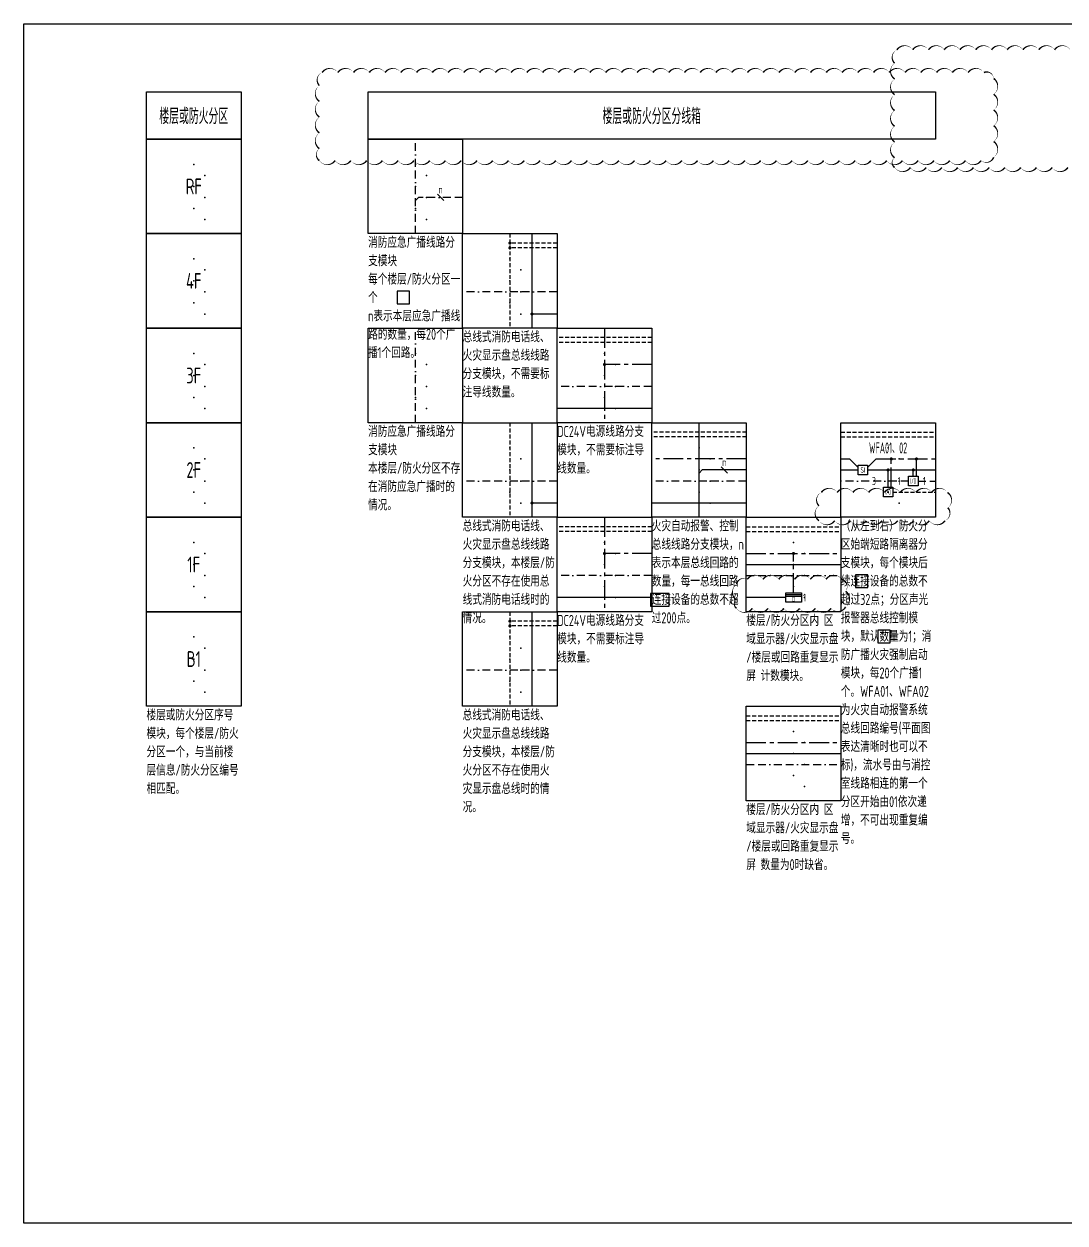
# Model space of a CAD drawing. Header units: millimetres. Extents: x -610917 to 349982, y -134386 to 210510.
# Drawn here: x -6887 to 26145, y 121521 to 159575 of the extents above; entities that cross this region are included whole.
import ezdxf
from ezdxf.enums import TextEntityAlignment as Align

# ---------------------------------------------------------------- set-up
doc = ezdxf.new("R2010")
doc.units = ezdxf.units.MM
doc.header["$LTSCALE"] = 500
doc.header["$MEASUREMENT"] = 0
for name, pattern in [('BORDER', [1.75, 0.5, -0.25, 0.5, -0.25, 0, -0.25]), ('CENTER', [2, 1.25, -0.25, 0.25, -0.25]), ('HIDDEN', [0.375, 0.25, -0.125])]:
    doc.linetypes.add(name, pattern=pattern)
doc.layers.get('0').update_dxf_attribs({"linetype": 'CONTINUOUS'})
for name, color, linetype in [('E-BRST-WIRE', 2, 'BORDER'), ('E-FAS-DEVC', 3, 'CONTINUOUS'), ('E-FAS-WIRE', 4, 'CONTINUOUS'), ('E-FAS-WIRE2', 1, 'CENTER'), ('E-FAS-WIRE5', 4, 'HIDDEN'), ('E-UNIV-AB', 10, 'CONTINUOUS'), ('E-UNIV-DIAG', 2, 'CONTINUOUS'), ('E-UNIV-EL', 140, 'CONTINUOUS'), ('E-UNIV-NOTE', 6, 'CONTINUOUS'), ('说明', 7, 'CONTINUOUS')]:
    doc.layers.add(name, color=color, linetype=linetype)
doc.styles.add('TH-STYLE3', font='tssdeng.shx', dxfattribs={"width": 0.7, "bigfont": 'tssdchn.shx'})

# ---------------------------------------------------------------- blocks, each defined once
blk = doc.blocks.new('E-ES01')
blk.add_lwpolyline([(0, 3000), (3000, 3000), (3000, 0), (0, 0)], close=True)
for p in [(1500, 2200), (1850, 1850), (1500, 1500), (1850, 1150), (1500, 800), (1850, 450)]:
    blk.add_point(p)
blk = doc.blocks.new('E-ANNO04')
blk.add_line((-1, -1), (1, 1))
at = {"style": 'TH-STYLE3', "width": 0.7}
blk.add_attdef('N', text='', height=2.5, dxfattribs=at).set_placement((0, 2.5), align=Align.MIDDLE)
blk = doc.blocks.new('E-BFAS540')
blk.add_lwpolyline([(-1.5, -1.5), (-1.5, 1.5), (1.5, 1.5), (1.5, -1.5)], close=True)
at = {"layer": 'E-UNIV-EL', "style": 'TH-STYLE3', "width": 0.7}
blk.add_attdef('F', text='', height=1.7, dxfattribs=at).set_placement((0, 0), align=Align.MIDDLE)
blk = doc.blocks.new('E-BFAS520')
blk.add_lwpolyline([(-1.5, -1.5), (-1.5, 1.5), (1.5, 1.5), (1.5, -1.5)], close=True)
at = {"layer": 'E-UNIV-EL', "style": 'TH-STYLE3', "width": 0.5}
blk.add_attdef('F', text='', height=1.7, dxfattribs=at).set_placement((0, 0), align=Align.MIDDLE)
blk = doc.blocks.new('E-BFAS030')
blk.add_lwpolyline([(-2.5, -1.5), (-2.5, 1.5), (2.5, 1.5), (2.5, -1.5)], close=True)
at = {"layer": 'E-UNIV-EL'}
for p, q in [((-2.5, 1), (2.5, 1)), ((-2.5, 0.5), (2.5, 0.5))]:
    blk.add_line(p, q, dxfattribs=at)
at = {"layer": 'E-UNIV-EL', "style": 'TH-STYLE3', "width": 0.7}
blk.add_attdef('F', text='', height=1.5, dxfattribs=at).set_placement((0, -0.5), align=Align.MIDDLE)

msp = doc.modelspace()

# ---------------------------------------------------------------- linework, layer by layer
at = {"layer": 'E-BRST-WIRE'}
for p, q in [((5532, 152920), (5532, 155920)), ((5532, 153970), (5632, 154070)), ((7032, 154070), (5632, 154070)), ((10032, 151070), (7032, 151070)), ((5532, 146920), (5532, 149920)), ((13032, 148070), (10032, 148070)), ((10032, 145070), (7032, 145070)), ((16032, 145070), (13032, 145070)), ((21182, 145070), (19032, 145070)), ((21482, 145070), (22032, 145070)), ((13032, 142070), (10032, 142070)), ((16032, 142070), (19032, 142070)), ((10032, 139070), (7032, 139070)), ((16032, 136070), (19032, 136070))]:
    msp.add_line(p, q, dxfattribs=at)
at = {"layer": 'E-FAS-WIRE'}
for p, q in [((9232, 152920), (9232, 149920)), ((10032, 150370), (9232, 150370)), ((13032, 147370), (10032, 147370)), ((9232, 146920), (9232, 143920)), ((14532, 143920), (14532, 146920)), ((14532, 145320), (14632, 145420)), ((16032, 145420), (14632, 145420)), ((19032, 145420), (19582, 145420)), ((19882, 145420), (22032, 145420)), ((20532, 144870), (20532, 145420)), ((21332, 145220), (21332, 145420)), ((10032, 144370), (9232, 144370)), ((16032, 144370), (13032, 144370)), ((16032, 142420), (19032, 142420)), ((13032, 141370), (10032, 141370)), ((17282, 141370), (16032, 141370)), ((9232, 140920), (9232, 137920)), ((16032, 136420), (19032, 136420))]:
    msp.add_line(p, q, dxfattribs=at)
at = {"layer": 'E-FAS-WIRE', "const_width": 50}
for points in [[(9207, 150370, 1), (9257, 150370, 1)], [(20507, 145420, 1), (20557, 145420, 1)], [(21307, 145420, 1), (21357, 145420, 1)], [(9207, 144370, 1), (9257, 144370, 1)]]:
    msp.add_lwpolyline(points, format="xyb", close=True, dxfattribs=at)
at = {"layer": 'E-FAS-WIRE2'}
for p, q in [((11532, 149920), (11532, 146920)), ((13032, 148770), (11532, 148770)), ((16032, 145770), (13032, 145770)), ((19032, 145770), (19307, 145770)), ((19582, 145495), (19307, 145770)), ((19882, 145495), (20157, 145770)), ((20157, 145770), (22032, 145770)), ((20632, 144870), (20632, 145770)), ((21432, 145220), (21432, 145770)), ((11532, 143920), (11532, 140920)), ((13032, 142770), (11532, 142770)), ((16032, 142770), (19032, 142770)), ((17532, 141520), (17532, 142770)), ((16032, 136770), (19032, 136770))]:
    msp.add_line(p, q, dxfattribs=at)
at = {"layer": 'E-FAS-WIRE2', "const_width": 50}
for points in [[(11507, 148770, 1), (11557, 148770, 1)], [(20607, 145770, 1), (20657, 145770, 1)], [(21407, 145770, 1), (21457, 145770, 1)], [(11507, 142770, 1), (11557, 142770, 1)], [(17507, 142770, 1), (17557, 142770, 1)]]:
    msp.add_lwpolyline(points, format="xyb", close=True, dxfattribs=at)
at = {"layer": 'E-FAS-WIRE5'}
for p, q in [((8532, 152920), (8532, 149920)), ((10032, 152620), (8532, 152620)), ((10032, 152470), (8532, 152470)), ((13032, 149620), (10032, 149620)), ((13032, 149470), (10032, 149470)), ((8532, 146920), (8532, 143920)), ((16032, 146620), (13032, 146620)), ((19032, 146620), (22032, 146620)), ((16032, 146470), (13032, 146470)), ((19032, 146470), (22032, 146470)), ((20682, 144720), (22032, 144720)), ((13032, 143620), (10032, 143620)), ((13032, 143470), (10032, 143470)), ((16032, 143620), (19032, 143620)), ((16032, 143470), (19032, 143470)), ((8532, 140920), (8532, 137920)), ((10032, 140620), (8532, 140620)), ((10032, 140470), (8532, 140470)), ((16032, 137620), (19032, 137620)), ((16032, 137470), (19032, 137470))]:
    msp.add_line(p, q, dxfattribs=at)
at = {"layer": 'E-FAS-WIRE5', "const_width": 50}
for points in [[(8507, 152620, 1), (8557, 152620, 1)], [(8507, 152470, 1), (8557, 152470, 1)], [(8507, 140620, 1), (8557, 140620, 1)], [(8507, 140470, 1), (8557, 140470, 1)]]:
    msp.add_lwpolyline(points, format="xyb", close=True, dxfattribs=at)
at = {"layer": 'E-UNIV-AB'}
msp.add_lwpolyline([(26312, 158756, 0, 50, 0.520567), (25812, 158756, 0, 50, 0.520567), (25312, 158756, 0, 50, 0.520567), (24812, 158756, 0, 50, 0.520567), (24312, 158756, 0, 50, 0.520567), (23812, 158756, 0, 50, 0.520567), (23312, 158756, 0, 50, 0.520567), (22812, 158756, 0, 50, 0.520567), (22312, 158756, 0, 50, 0.520567), (21812, 158756, 0, 50, 0.520567), (21312, 158756, 0, 50, 0.520567), (20812, 158756, 0, 50, 0.520567), (20739, 158329, 0, 50, 0.520567), (20739, 157829, 0, 50, 0.520567), (20739, 157329, 0, 50, 0.520567), (20739, 156829, 0, 50, 0.520567), (20739, 156329, 0, 50, 0.520567), (20739, 155829, 0, 50, 0.520567), (20739, 155329, 0, 50, 0.520567), (20739, 155020, 0, 50, 0.520567), (21239, 155020, 0, 50, 0.520567), (21739, 155020, 0, 50, 0.520567), (22239, 155020, 0, 50, 0.520567), (22739, 155020, 0, 50, 0.520567), (23239, 155020, 0, 50, 0.520567), (23739, 155020, 0, 50, 0.520567), (24239, 155020, 0, 50, 0.520567), (24739, 155020, 0, 50, 0.520567), (25239, 155020, 0, 50, 0.520567), (25739, 155020, 0, 50, 0.520567), (26239, 155020, 0, 50, 0.520567)], format="xyseb", dxfattribs=at)
for points in [[(2486, 155240, 0, 50, 0.520567), (2986, 155240, 0, 50, 0.520567), (3486, 155240, 0, 50, 0.520567), (3986, 155240, 0, 50, 0.520567), (4486, 155240, 0, 50, 0.520567), (4986, 155240, 0, 50, 0.520567), (5486, 155240, 0, 50, 0.520567), (5986, 155240, 0, 50, 0.520567), (6486, 155240, 0, 50, 0.520567), (6986, 155240, 0, 50, 0.520567), (7486, 155240, 0, 50, 0.520567), (7986, 155240, 0, 50, 0.520567), (8486, 155240, 0, 50, 0.520567), (8986, 155240, 0, 50, 0.520567), (9486, 155240, 0, 50, 0.520567), (9986, 155240, 0, 50, 0.520567), (10486, 155240, 0, 50, 0.520567), (10986, 155240, 0, 50, 0.520567), (11486, 155240, 0, 50, 0.520567), (11986, 155240, 0, 50, 0.520567), (12486, 155240, 0, 50, 0.520567), (12986, 155240, 0, 50, 0.520567), (13486, 155240, 0, 50, 0.520567), (13986, 155240, 0, 50, 0.520567), (14486, 155240, 0, 50, 0.520567), (14986, 155240, 0, 50, 0.520567), (15486, 155240, 0, 50, 0.520567), (15986, 155240, 0, 50, 0.520567), (16486, 155240, 0, 50, 0.520567), (16986, 155240, 0, 50, 0.520567), (17486, 155240, 0, 50, 0.520567), (17986, 155240, 0, 50, 0.520567), (18486, 155240, 0, 50, 0.520567), (18986, 155240, 0, 50, 0.520567), (19486, 155240, 0, 50, 0.520567), (19986, 155240, 0, 50, 0.520567), (20486, 155240, 0, 50, 0.520567), (20986, 155240, 0, 50, 0.520567), (21486, 155240, 0, 50, 0.520567), (21986, 155240, 0, 50, 0.520567), (22486, 155240, 0, 50, 0.520567), (22986, 155240, 0, 50, 0.520567), (23486, 155240, 0, 50, 0.520567), (23881, 155345, 0, 50, 0.520567), (23881, 155845, 0, 50, 0.520567), (23881, 156345, 0, 50, 0.520567), (23881, 156845, 0, 50, 0.520567), (23881, 157345, 0, 50, 0.520567), (23881, 157845, 0, 50, 0.520567), (23570, 158034, 0, 50, 0.520567), (23070, 158034, 0, 50, 0.520567), (22570, 158034, 0, 50, 0.520567), (22070, 158034, 0, 50, 0.520567), (21570, 158034, 0, 50, 0.520567), (21070, 158034, 0, 50, 0.520567), (20570, 158034, 0, 50, 0.520567), (20070, 158034, 0, 50, 0.520567), (19570, 158034, 0, 50, 0.520567), (19070, 158034, 0, 50, 0.520567), (18570, 158034, 0, 50, 0.520567), (18070, 158034, 0, 50, 0.520567), (17570, 158034, 0, 50, 0.520567), (17070, 158034, 0, 50, 0.520567), (16570, 158034, 0, 50, 0.520567), (16070, 158034, 0, 50, 0.520567), (15570, 158034, 0, 50, 0.520567), (15070, 158034, 0, 50, 0.520567), (14570, 158034, 0, 50, 0.520567), (14070, 158034, 0, 50, 0.520567), (13570, 158034, 0, 50, 0.520567), (13070, 158034, 0, 50, 0.520567), (12570, 158034, 0, 50, 0.520567), (12070, 158034, 0, 50, 0.520567), (11570, 158034, 0, 50, 0.520567), (11070, 158034, 0, 50, 0.520567), (10570, 158034, 0, 50, 0.520567), (10070, 158034, 0, 50, 0.520567), (9570, 158034, 0, 50, 0.520567), (9070, 158034, 0, 50, 0.520567), (8570, 158034, 0, 50, 0.520567), (8070, 158034, 0, 50, 0.520567), (7570, 158034, 0, 50, 0.520567), (7070, 158034, 0, 50, 0.520567), (6570, 158034, 0, 50, 0.520567), (6070, 158034, 0, 50, 0.520567), (5570, 158034, 0, 50, 0.520567), (5070, 158034, 0, 50, 0.520567), (4570, 158034, 0, 50, 0.520567), (4070, 158034, 0, 50, 0.520567), (3570, 158034, 0, 50, 0.520567), (3070, 158034, 0, 50, 0.520567), (2570, 158034, 0, 50, 0.520567), (2486, 157619, 0, 50, 0.520567), (2486, 157119, 0, 50, 0.520567), (2486, 156619, 0, 50, 0.520567), (2486, 156119, 0, 50, 0.520567), (2486, 155619, 0, 50, 0.520567)], [(18338, 143811, 0, 50, 0.520567), (18838, 143811, 0, 50, 0.520567), (19338, 143811, 0, 50, 0.520567), (19838, 143811, 0, 50, 0.520567), (20338, 143811, 0, 50, 0.520567), (20838, 143811, 0, 50, 0.520567), (21338, 143811, 0, 50, 0.520567), (21838, 143811, 0, 50, 0.520567), (22338, 143811, 0, 50, 0.520567), (22428, 144221, 0, 50, 0.520567), (22415, 144707, 0, 50, 0.520567), (21915, 144707, 0, 50, 0.520567), (21415, 144707, 0, 50, 0.520567), (20915, 144707, 0, 50, 0.520567), (20415, 144707, 0, 50, 0.520567), (19915, 144707, 0, 50, 0.520567), (19415, 144707, 0, 50, 0.520567), (18915, 144707, 0, 50, 0.520567), (18415, 144707, 0, 50, 0.520567), (18338, 144283, 0, 50, 0.520567)], [(15723, 141029, 0, 50, 0.520567), (16223, 141029, 0, 50, 0.520567), (16723, 141029, 0, 50, 0.520567), (17223, 141029, 0, 50, 0.520567), (17723, 141029, 0, 50, 0.520567), (18223, 141029, 0, 50, 0.520567), (18723, 141029, 0, 50, 0.520567), (19182, 141070, 0, 50, 0.520567), (19182, 141570, 0, 50, 0.520567), (19063, 141950, 0, 50, 0.520567), (18563, 141950, 0, 50, 0.520567), (18063, 141950, 0, 50, 0.520567), (17563, 141950, 0, 50, 0.520567), (17063, 141950, 0, 50, 0.520567), (16563, 141950, 0, 50, 0.520567), (16063, 141950, 0, 50, 0.520567), (15723, 141790, 0, 50, 0.520567), (15723, 141290, 0, 50, 0.520567)]]:
    msp.add_lwpolyline(points, format="xyseb", close=True, dxfattribs=at)
at = {"layer": 'E-UNIV-DIAG'}
for points in [[(-3000, 157420), (0, 157420), (0, 155920), (-3000, 155920)], [(4032, 157420), (22032, 157420), (22032, 155920), (4032, 155920)]]:
    msp.add_lwpolyline(points, close=True, dxfattribs=at)
at = {"layer": '说明'}
msp.add_lwpolyline([(73068, 121521), (-6887, 121521), (-6887, 159575), (73068, 159575)], close=True, dxfattribs=at)
at = {"layer": '说明', "color": 3}
for points in [[(5346, 151092), (4956, 151092), (4956, 150688), (5346, 150688)], [(19887, 142096), (19497, 142096), (19497, 141692), (19887, 141692)], [(13585, 141502), (12990, 141502), (12990, 141098), (13585, 141098)], [(20594, 140340), (20204, 140340), (20204, 139937), (20594, 139937)]]:
    msp.add_lwpolyline(points, close=True, dxfattribs=at)

# ---------------------------------------------------------------- block references
at = {"layer": 'E-FAS-DEVC', "xscale": 100, "yscale": 100, "zscale": 100}
for name, p, values in [('E-BFAS540', (19732, 145420), {'F': 'SI'}), ('E-BFAS520', (21332, 145070), {'F': 'I/O'}), ('E-BFAS520', (20532, 144720), {'F': 'I/O'}), ('E-BFAS030', (17532, 141370), {'F': 'D'})]:
    msp.add_blockref(name, p, dxfattribs=at).add_auto_attribs(values)
at = {"layer": 'E-UNIV-DIAG'}
for p in [(-3000, 152920), (4032, 152920), (-3000, 149920), (7032, 149920), (-3000, 146920), (4032, 146920), (10032, 146920), (-3000, 143920), (7032, 143920), (13032, 143920), (19032, 143920), (-3000, 140920), (10032, 140920), (16032, 140920), (-3000, 137920), (7032, 137920), (16032, 134920)]:
    msp.add_blockref('E-ES01', p, dxfattribs=at)
at = {"layer": 'E-UNIV-NOTE'}
ref = msp.add_blockref('E-ANNO04', (6332, 154070), dxfattribs=dict(at, xscale=-100, yscale=100, zscale=100))
ref.add_attrib('N', 'n', dxfattribs={"layer": '0', "height": 250, "rotation": 360, "style": 'TH-STYLE3', "width": 0.7}).set_placement((6332, 154320), align=Align.MIDDLE)
ref = msp.add_blockref('E-ANNO04', (15332, 145420), dxfattribs=dict(at, xscale=-100, yscale=100, zscale=100))
ref.add_attrib('N', 'n', dxfattribs={"layer": '0', "height": 250, "rotation": 360, "style": 'TH-STYLE3', "width": 0.7}).set_placement((15332, 145670), align=Align.MIDDLE)

# ---------------------------------------------------------------- texts
at = {"layer": 'E-UNIV-NOTE', "style": 'TH-STYLE3'}
for s, height, width, p in [('楼层或防火分区', 500, 0.5, (-1500, 156670)), ('楼层或防火分区分线箱', 500, 0.5, (13032, 156670)), ('RF', 500, 0.7, (-1500, 154420)), ('4F', 500, 0.7, (-1500, 151420)), ('3F', 500, 0.7, (-1500, 148420)), ('WFA01、02', 350, 0.5, (20532, 146120)), ('2F', 500, 0.7, (-1500, 145420)), ('3', 250, 0.7, (20082, 145070)), ('1', 250, 0.7, (20882, 145070)), ('1', 250, 0.7, (21682, 145070)), ('1F', 500, 0.7, (-1500, 142420)), ('1', 250, 0.7, (17882, 141370)), ('B1', 500, 0.7, (-1500, 139420))]:
    msp.add_text(s, height=height, dxfattribs=dict(at, width=width)).set_placement(p, align=Align.MIDDLE)
at = {"layer": '说明', "char_height": 350, "attachment_point": 1, "style": 'TH-STYLE3'}
for s, insert in [('消防应急广播线路分支模块\\P每个楼层/防火分区一个\\Pn表示本层应急广播线路的数量，每{\\C1;\\c268534;20}个广播1个回路。', (4032, 152820)), ('总线式消防电话线、火灾显示盘总线线路分支模块，不需要标注导线数量。', (7032, 149820)), ('消防应急广播线路分支模块\\P本楼层/防火分区不存在消防应急广播时的情况。', (4032, 146820)), ('DC24V电源线路分支模块，不需要标注导线数量。', (10032, 146820)), ('总线式消防电话线、火灾显示盘总线线路分支模块，本楼层/防火分区不存在使用总线式消防电话线时的情况。', (7032, 143820)), ('火灾自动报警、控制总线线路分支模块，n表示本层总线回路的数量，每一总线回路连接设备的总数不超过{\\C1;200}点。', (13032, 143820)), ('（从左到右）防火分区始端短路隔离器分支模块，每个模块后续连接设备的总数不超过{\\C1;32}点；分区声光报警器总线控制模块，默认数量为1；消防广播火灾强制启动模块，每{\\C1;20}个广播1个。WFA01、WFA02为火灾自动报警系统总线回路编号(平面图表达清晰时也可以不标)，流水号由与消控室线路相连的第一个分区开始由01依次递增，不可出现重复编号。', (19032, 143820)), ('DC24V电源线路分支模块，不需要标注导线数量。', (10032, 140820)), ('楼层/防火分区内 区域显示器/火灾显示盘/楼层或回路重复显示屏 计数模块。', (16032, 140820)), ('楼层或防火分区序号模块，每个楼层/防火分区一个，与当前楼层信息/防火分区编号相匹配。', (-3000, 137820)), ('总线式消防电话线、火灾显示盘总线线路分支模块，本楼层/防火分区不存在使用火灾显示盘总线时的情况。', (7032, 137820)), ('楼层/防火分区内 区域显示器/火灾显示盘/楼层或回路重复显示屏 数量为0时缺省。', (16032, 134820))]:
    msp.add_mtext_dynamic_manual_height_columns(s, width=3000, gutter_width=9, heights=[0], dxfattribs=dict(at, insert=insert))

doc.saveas('drawing.dxf')
